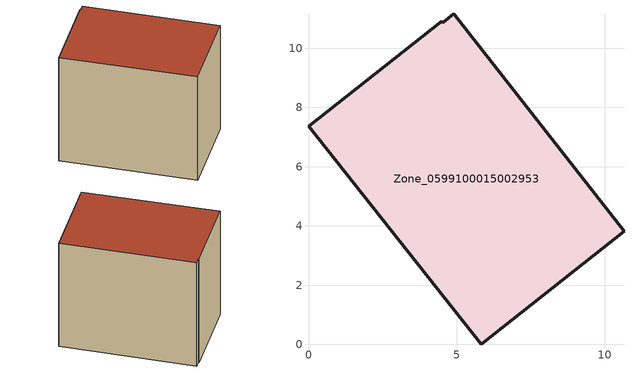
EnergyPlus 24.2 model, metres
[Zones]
Zone_0599100015002953
 floor ground (C_G): 4.54,10.87 4.9,11.17 10.65,3.82 5.84,0 0,7.36 4.5,10.91 z0.82
 wall outside (C_F): 5.84,0 10.65,3.82 4.9,11.17 4.54,10.87 4.5,10.91 0,7.36 5.84,0 z0.82:9.02
 roof outside (C_R): 4.9,11.17 4.54,10.87 4.5,10.91 0,7.36 5.84,0 10.65,3.82 z9.02
[BUILDING]
Pand.0599100015002953: North Axis=0; Terrain=City; Loads Convergence Tolerance Value=0.04; Temperature Convergence Tolerance Value=0.4; Solar Distribution=FullExterior; Maximum Number of Warmup Days=25; Minimum Number of Warmup Days=1
[Site:Location]
Rotterdam.The.Hague.AP_ZH_NLD Design_Conditions: Latitude=51.96; Longitude=4.45; Time Zone=1; Elevation=-4.5
[SITE:GROUNDTEMPERATURE:BUILDINGSURFACE]
18, 18, 18, 18, 18, 18, 18, 18, 18, 18, 18, 18
[MATERIAL] Thermal Absorptance=0.9; Solar Absorptance=0.7; Visible Absorptance=0.7
Name | Roughness | Thickness | Conductivity | Density | Specific Heat
G.TC.1975-1991 | MediumSmooth | 0.15 | 0.288461 | 540 | 1210
F.TC.1975-1991 | Rough | 0.3 | 0.230769 | 1920 | 840
R.TC.1975-1991 | MediumRough | 0.2 | 0.153846 | 1500 | 1000
[CONSTRUCTION]
C_G: G.TC.1975-1991
C_F: F.TC.1975-1991
C_R: R.TC.1975-1991
[ZONE]
Zone_0599100015002953: Type=1; Multiplier=1; Ceiling Height=Autocalculate; Volume=Autocalculate; Floor Area=autocalculate; Part of Total Floor Area=Yes
[ZONEINFILTRATION:DESIGNFLOWRATE]
Infil_Zone_0599100015002953: Zone or ZoneList or Space or SpaceList=Zone_0599100015002953; Schedule=AlwaysOn; Design Flow Rate Calculation Method=Flow/Area; Flow Rate per Floor Area=0.003; Constant Term Coefficient=1; Temperature Term Coefficient=0; Velocity Term Coefficient=0; Velocity Squared Term Coefficient=0
[HVACTEMPLATE:ZONE:IDEALLOADSAIRSYSTEM]
Zone_0599100015002953: Maximum Heating Supply Air Temperature=50; Minimum Cooling Supply Air Temperature=13; Maximum Heating Supply Air Humidity Ratio=0.0156; Minimum Cooling Supply Air Humidity Ratio=0.0077; Heating Limit=NoLimit; Cooling Limit=NoLimit; Dehumidification Control Type=ConstantSensibleHeatRatio; Cooling Sensible Heat Ratio=0.7; Dehumidification Setpoint=60; Humidification Control Type=None; Humidification Setpoint=30; Outdoor Air Method=None; Outdoor Air Flow Rate per Person=0.00944; Outdoor Air Flow Rate per Zone Floor Area=0; Outdoor Air Flow Rate per Zone=0; Demand Controlled Ventilation Type=None; Outdoor Air Economizer Type=NoEconomizer; Heat Recovery Type=None; Sensible Heat Recovery Effectiveness=0.7; Latent Heat Recovery Effectiveness=0.65
[ZONECONTROL:THERMOSTAT]
ThermostatControl_Zone_0599100015002953: Zone or ZoneList=Zone_0599100015002953; Control Type Schedule=DualSetpointControlType; Control 1=Thermostat_Zone_0599100015002953; Temperature Difference Between Cutout And Setpoint=0
[THERMOSTATSETPOINT:DUALSETPOINT]
Thermostat_Zone_0599100015002953: Heating Setpoint Temperature Schedule=HeatingSetpoint_Zone_0599100015002953; Cooling Setpoint Temperature Schedule=CoolingSetpoint_Zone_0599100015002953
[SCHEDULE:COMPACT]
HeatingSetpoint_Zone_0599100015002953: Through: 12/31, For: AllDays, Until: 24:00, 21
CoolingSetpoint_Zone_0599100015002953: Through: 12/31, For: AllDays, Until: 24:00, 24
DualSetpointControlType: Through: 12/31, For: AllDays, Until: 24:00, 4
AlwaysOn: Through: 12/31, For: AllDays, Until: 24:00, 1
